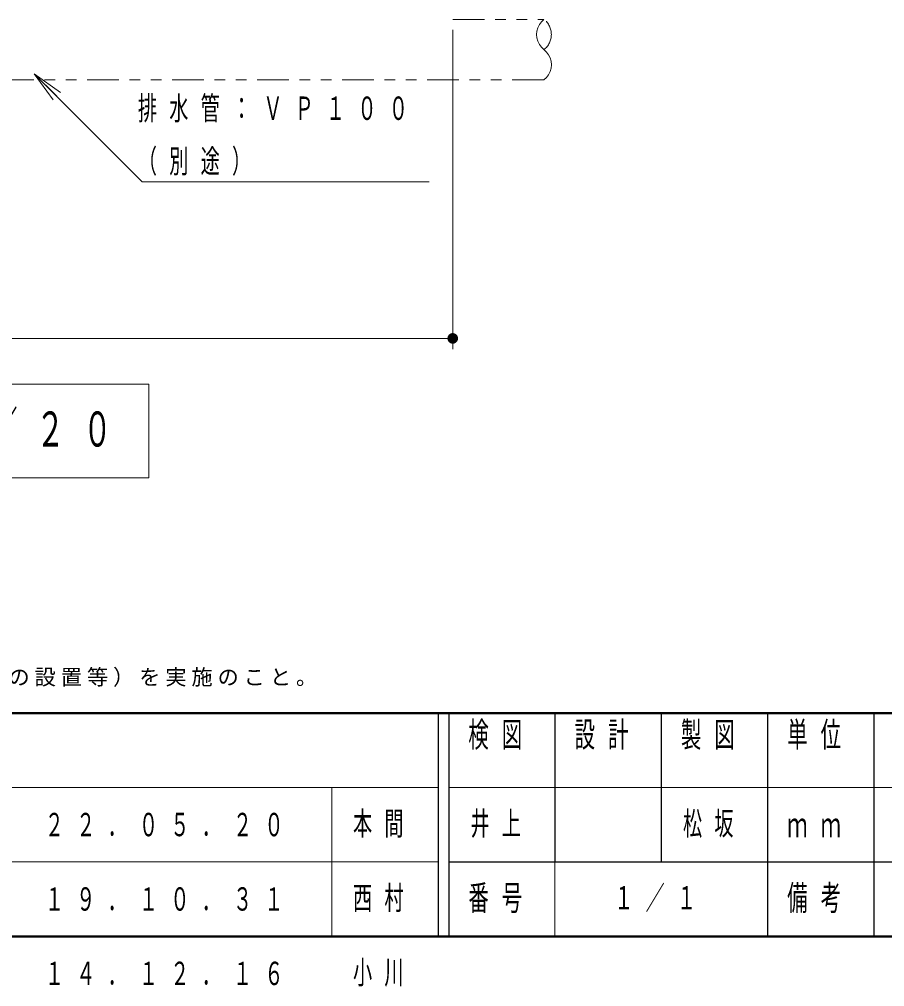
# Model space of a CAD drawing. Units: millimetres on the paper, scale 1:20. Extents: x -385 to 0, y -5 to 267.
# Drawn here: x -282.9 to -201.5, y -4.7 to 86.3 of the extents above; entities that cross this region are included whole.
import ezdxf

# ---------------------------------------------------------------- set-up
doc = ezdxf.new("R2010")
doc.units = ezdxf.units.MM
doc.linetypes.add('USER3', pattern=[8, 3, -1, 1, -1, 1, -1])
doc.layers.add('LY_1', color=7, linetype='Continuous', lineweight=13)
doc.layers.add('LY_2', color=7, linetype='Continuous', lineweight=13)
doc.styles.add('ＭＳ ゴシック', font='')
doc.styles.get('ＭＳ ゴシック').set_extended_font_data('MS Gothic')

# ---------------------------------------------------------------- blocks, each defined once
blk = doc.blocks.new('filled_dot')
at = {"color": 0, "linetype": 'Continuous', "lineweight": -2, "const_width": 1.25}
blk.add_lwpolyline([(-0.625, 0, 1), (0.625, 0, 1)], format="xyb", close=True, dxfattribs=at)

msp = doc.modelspace()

# ---------------------------------------------------------------- linework, layer by layer
at = {"layer": 'LY_1'}
for p, q in [((-242.117, 85.272), (-242.117, 55.257)), ((-279.729, 78.686), (-281.497, 81.161)), ((-281.497, 81.161), (-279.022, 79.393)), ((-281.497, 81.161), (-279.376, 79.04)), ((-242.117, 56.257), (-347.117, 56.257)), ((-270.717, 51.937), (-318.517, 51.937)), ((-270.717, 43.137), (-270.717, 51.937)), ((-318.517, 43.137), (-270.717, 43.137))]:
    msp.add_line(p, q, dxfattribs=at)
at = {"layer": 'LY_1', "color": 253, "linetype": 'USER3'}
msp.add_lwpolyline([(-242.117, 86.272), (-233.532, 86.272), (-233.771, 86.047), (-233.965, 85.783), (-234.108, 85.489), (-234.196, 85.173), (-234.226, 84.847), (-234.196, 84.52), (-234.108, 84.205), (-233.965, 83.91), (-233.771, 83.646), (-233.532, 83.422), (-233.293, 83.197), (-233.099, 82.933), (-232.956, 82.639), (-232.867, 82.323), (-232.838, 81.997), (-232.867, 81.67), (-232.956, 81.355), (-233.099, 81.06), (-233.293, 80.796), (-233.532, 80.572), (-285.867, 80.572)], dxfattribs=at)
at = {"layer": 'LY_1'}
msp.add_lwpolyline([(-281.497, 81.161), (-271.327, 70.991), (-244.327, 70.991)], dxfattribs=at)
at = {"layer": 'LY_1', "color": 253, "linetype": 'USER3'}
msp.add_arc((-234.648, 84.847), 1.81, 308.05559, 51.94441, dxfattribs=at)
at = {"layer": 'LY_2', "lineweight": 50}
for p, q in [((-385, 21), (0, 21)), ((-385, 0), (0, 0))]:
    msp.add_line(p, q, dxfattribs=at)
at = {"layer": 'LY_2', "color": 211, "lineweight": 25}
for p, q in [((-243.5, 21), (-243.5, 0)), ((-242.5, 21), (-242.5, 0)), ((-232.5, 21), (-232.5, 7)), ((-222.5, 21), (-222.5, 7)), ((-212.5, 21), (-212.5, 0)), ((-202.5, 21), (-202.5, 7)), ((-242.5, 7), (0, 7))]:
    msp.add_line(p, q, dxfattribs=at)
at = {"layer": 'LY_2'}
for p, q in [((-385, 14), (-243.5, 14)), ((-253.5, 14), (-253.5, 0)), ((-242.5, 14), (-187.5, 14)), ((-385, 7), (-243.5, 7)), ((-232.5, 7), (-232.5, 0))]:
    msp.add_line(p, q, dxfattribs=at)
at = {"layer": 'LY_2', "lineweight": 25}
msp.add_line((-202.5, 7), (-202.5, 0), dxfattribs=at)

# ---------------------------------------------------------------- block references
at = {"layer": 'LY_1', "xscale": 0.4, "yscale": 0.4, "rotation": 180}
msp.add_blockref('filled_dot', (-242.117, 56.257), dxfattribs=at)

# ---------------------------------------------------------------- texts
at = {"layer": 'LY_1', "style": 'ＭＳ ゴシック'}
for s, insert, char_height, attachment_point in [('\\T1.64;\\W0.6;排水管：ＶＰ１００', (-271.744, 77.791), 2.199, 4), ('\\T1.64;\\W0.6;（別途）\u3000\u3000\u3000\u3000\u3000', (-271.744, 72.791), 2.199, 4), ('\\T1.64;\\W0.6;立面図\u3000Ｓ＝１／２０', (-294.617, 47.537), 3.299, 5), ('\\T1.23;※水栓器具は、凍結により破損することがあるので、利用地域に適した管理方法（水抜栓の設置等）を実施のこと。', (-382.305, 23.47), 1.466, 7), ('\\T1.64;\\W0.6;本間', (-251.5, 10.5), 2.199, 4), ('\\T1.64;\\W0.6;井上', (-237.5, 10.5), 2.199, 5), ('\\T1.64;\\W0.6;松坂', (-217.5, 10.5), 2.199, 5), ('\\T1.64;\\W0.6;２２．０５．２０', (-280.5, 10.5), 2.199, 4), ('\\T1.64;\\W0.6;１９．１０．３１', (-280.5, 3.5), 2.199, 4), ('\\T1.64;\\W0.6;西村', (-251.5, 3.5), 2.199, 4), ('\\T1.64;\\W0.6;１／１', (-222.5, 3.5), 2.199, 5), ('\\T1.64;\\W0.6;１４．１２．１６', (-280.5, -3.5), 2.199, 4), ('\\T1.64;\\W0.6;小川', (-251.5, -3.5), 2.199, 4)]:
    msp.add_mtext(s, dxfattribs=dict(at, insert=insert, char_height=char_height, attachment_point=attachment_point))
at = {"layer": 'LY_2', "color": 4, "char_height": 2.346, "style": 'ＭＳ ゴシック'}
for s, insert, attachment_point in [('\\T1.64;\\W0.6;検図', (-237.5, 20.167), 2), ('\\T1.64;\\W0.6;設計', (-227.5, 20.167), 2), ('\\T1.64;\\W0.6;製図', (-217.5, 20.167), 2), ('\\T1.64;\\W0.6;単位', (-207.5, 20.167), 2), ('\\T1.64;\\W0.6;ｍｍ', (-207.5, 10.5), 5), ('\\T1.64;\\W0.6;番号', (-237.5, 3.5), 5), ('\\T1.64;\\W0.6;備考', (-207.5, 3.5), 5)]:
    msp.add_mtext(s, dxfattribs=dict(at, insert=insert, attachment_point=attachment_point))

doc.saveas('drawing.dxf')
